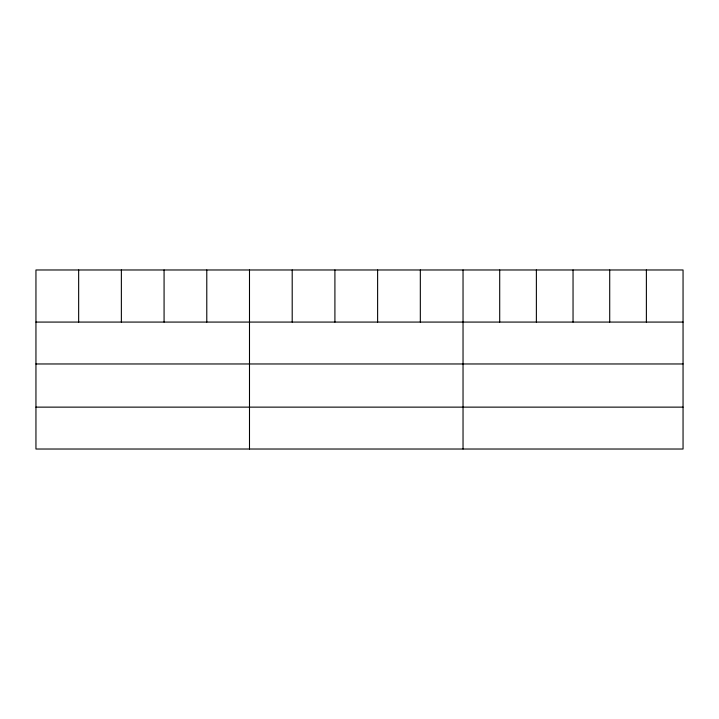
<?xml version="1.0" encoding="UTF-8"?>
<svg xmlns="http://www.w3.org/2000/svg" width="719" height="719" viewBox="0 0 719 719"><rect width="100%" height="100%" fill="white"/><g stroke="black" fill="none" stroke-linecap="round" stroke-linejoin="round"><path stroke-width="1.08" d="M683.05 363.967L683.05 269.976L35.95 269.976L35.95 449.024L683.05 449.024L683.05 363.967L35.95 363.967M35.95 322.076L683.05 322.076M35.95 407.134L683.05 407.134M646.381 269.976L646.381 322.076M609.712 269.976L609.712 322.076M573.043 269.976L573.043 322.076M536.374 269.976L536.374 322.076M499.705 269.976L499.705 322.076M463.036 269.976L463.036 449.024M420.327 269.976L420.327 322.076M377.619 269.976L377.619 322.076M334.91 269.976L334.91 322.076M292.202 269.976L292.202 322.076M249.493 269.976L249.493 449.024M206.784 269.976L206.784 322.076M164.076 269.976L164.076 322.076M121.367 269.976L121.367 322.076M78.659 269.976L78.659 322.076"/></g></svg>
